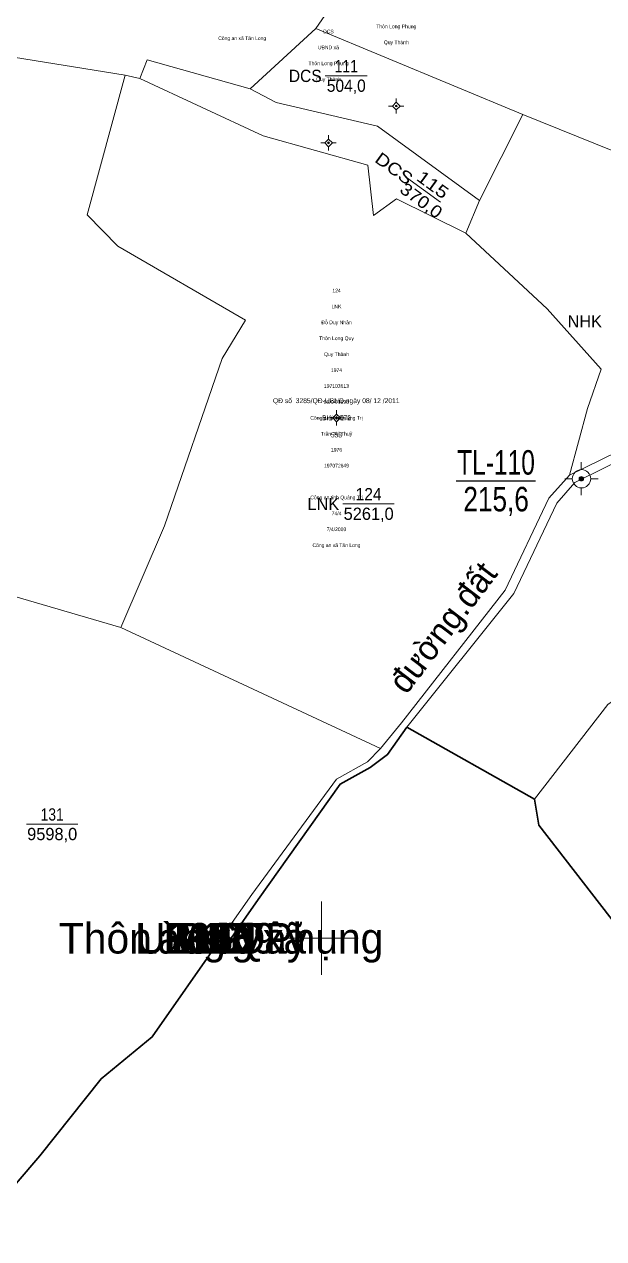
# Model space of a CAD drawing. Header units: metres. Extents: x 543779 to 545239, y 1834729 to 1836294.
# Drawn here: x 544151.4 to 544246.2, y 1834950.9 to 1835149.3 of the extents above; entities that cross this region are included whole.
import ezdxf
from ezdxf.enums import TextEntityAlignment as Align

# ---------------------------------------------------------------- set-up
doc = ezdxf.new("R2010")
doc.units = ezdxf.units.M
doc.header["$LTSCALE"] = 0.24
doc.linetypes.add('MEDIUM_DASHED', pattern=[4.5, 3, -1.5])
for name, color, linetype, lineweight in [('10', 7, 'Continuous', 13), ('11', 7, 'Continuous', 13), ('13', 7, 'Continuous', 13), ('23', 7, 'Continuous', 13), ('25', 7, 'MEDIUM_DASHED', 13), ('54', 7, 'Continuous', 35), ('63', 7, 'Continuous', 13), ('9', 7, 'Continuous', 13)]:
    doc.layers.add(name, color=color, linetype=linetype, lineweight=lineweight)
for name, color, linetype in [('15', 7, 'Continuous'), ('2', 7, 'Continuous'), ('28', 7, 'Continuous'), ('4', 7, 'Continuous')]:
    doc.layers.add(name, color=color, linetype=linetype)

msp = doc.modelspace()

# ---------------------------------------------------------------- hatches: boundary and pattern name
at = {"layer": '11'}
for points in [[(544212.391, 1835135.9314, 1), (544212.091, 1835135.9314, 1)], [(544201.3142, 1835129.9028, 1), (544201.0142, 1835129.9028, 1)], [(544202.6243, 1835084.9952, 1), (544202.3243, 1835084.9952, 1)]]:
    msp.add_hatch(color=256, dxfattribs=at).paths.add_polyline_path(points)
at = {"layer": '9'}
msp.add_hatch(color=256, dxfattribs=at).paths.add_polyline_path([(544242.8534, 1835075.0418, 1), (544242.1358, 1835075.0418, 1)])

# ---------------------------------------------------------------- linework, layer by layer
at = {"layer": '10'}
for p, q in [((544199.11, 1835148.57), (544232.39, 1835197.09)), ((544188.33, 1835138.72), (544199.11, 1835148.57)), ((544199.11, 1835148.57), (544232.94, 1835134.52)), ((544167.94, 1835140.95), (544170.32, 1835140.41)), ((544225.84, 1835120.49), (544232.94, 1835134.52)), ((544232.94, 1835134.52), (544308.39, 1835104.06)), ((544223.59, 1835115.18), (544225.84, 1835120.49)), ((544167.21, 1835050.77), (544209.64, 1835030.99)), ((544213.99, 1835034.49), (544234.82, 1835022.74))]:
    msp.add_line(p, q, dxfattribs=at)
for points in [[(544089.81, 1835156.71), (544147.97, 1835144.2), (544167.94, 1835140.95)], [(544170.32, 1835140.41), (544171.51, 1835143.47), (544188.33, 1835138.72)], [(544167.21, 1835050.77), (544174.33, 1835067.35), (544183.8, 1835094.67), (544187.61, 1835100.94), (544166.74, 1835113.02), (544161.72, 1835118.16), (544167.94, 1835140.95)], [(544170.32, 1835140.41), (544190.5, 1835131.04), (544207.61, 1835126.25), (544208.51, 1835118.05), (544212.28, 1835120.75), (544223.59, 1835115.18)], [(544188.33, 1835138.72), (544192.62, 1835136.52), (544209.19, 1835132.64), (544225.84, 1835120.49)], [(544240.55, 1835075.64), (544243.5, 1835086.55), (544245.74, 1835092.95), (544236.93, 1835102.8), (544223.59, 1835115.18)], [(544234.82, 1835022.74), (544246.83, 1835038.18), (544251.48, 1835041.37), (544251.56, 1835047.16), (544254.62, 1835052.94), (544258.37, 1835056.56), (544263.41, 1835058.25), (544267.03, 1835060.48), (544270, 1835066.36), (544274.04, 1835068.75), (544278.34, 1835065.65), (544284.02, 1835062.51), (544294.69, 1835062.55), (544300.2, 1835086.01), (544307.08, 1835101.81)], [(544093.9, 1835092.96), (544096.53, 1835099.98), (544111.02, 1835094.95), (544136.17, 1835088.77), (544128.94, 1835061.93), (544167.21, 1835050.77)], [(544234.82, 1835022.74), (544235.55, 1835018.48), (544258.77, 1834988.54), (544264.97, 1834983.33), (544287.74, 1834979.48), (544296.92, 1834994.55), (544307.26, 1835000.64), (544312.78, 1834997.4)]]:
    msp.add_lwpolyline(points, dxfattribs=at)
at = {"layer": '11'}
for p, q in [((544212.24, 1835137.18), (544212.24, 1835136.56)), ((544211.62, 1835135.93), (544210.99, 1835135.93)), ((544212.24, 1835135.31), (544212.24, 1835134.68)), ((544213.49, 1835135.93), (544212.87, 1835135.93)), ((544201.16, 1835131.15), (544201.16, 1835130.53)), ((544200.54, 1835129.9), (544199.91, 1835129.9)), ((544201.16, 1835129.28), (544201.16, 1835128.65)), ((544202.41, 1835129.9), (544201.79, 1835129.9)), ((544202.47, 1835086.25), (544202.47, 1835085.62)), ((544201.85, 1835085), (544201.22, 1835085)), ((544202.47, 1835084.37), (544202.47, 1835083.75)), ((544203.72, 1835085), (544203.1, 1835085))]:
    msp.add_line(p, q, dxfattribs=at)
for points in [[(544212.24, 1835136.56), (544211.62, 1835135.93), (544212.24, 1835135.31), (544212.87, 1835135.93)], [(544201.16, 1835130.53), (544200.54, 1835129.9), (544201.16, 1835129.28), (544201.79, 1835129.9)], [(544202.47, 1835085.62), (544201.85, 1835085), (544202.47, 1835084.37), (544203.1, 1835085)]]:
    msp.add_lwpolyline(points, close=True, dxfattribs=at)
for centre in [(544212.241, 1835135.9314), (544201.1642, 1835129.9028), (544202.4743, 1835084.9952)]:
    msp.add_circle(centre, 0.15, dxfattribs=at)
at = {"layer": '13'}
for p, q in [((544200.63, 1835140.85), (544207.48, 1835140.85)), ((544213.91, 1835124.24), (544219.45, 1835120.2)), ((544203.51, 1835070.93), (544211.92, 1835070.93)), ((544151.77, 1835018.62), (544160.18, 1835018.62))]:
    msp.add_line(p, q, dxfattribs=at)
at = {"layer": '23'}
msp.add_line((544240.55, 1835075.64), (544237.18, 1835071.9), dxfattribs=at)
for points in [[(544308.39, 1835104.06), (544306.6, 1835102.79), (544300.62, 1835100.73), (544287.99, 1835099.04), (544280.36, 1835099.17), (544274.62, 1835099.08), (544270.31, 1835098.36), (544266.46, 1835096.1), (544255.56, 1835083.95), (544251.11, 1835080.78), (544240.55, 1835075.64)], [(544307.08, 1835101.81), (544300.67, 1835099.74), (544287.92, 1835097.84), (544280.43, 1835097.99), (544274.69, 1835097.76), (544271.05, 1835097.18), (544267.21, 1835095.09), (544256.14, 1835082.86), (544251.25, 1835079.26), (544241.41, 1835074.45), (544238.5, 1835071.04), (544231.46, 1835056.28), (544213.99, 1835034.49)], [(544209.64, 1835030.99), (544213.09, 1835035.2), (544230.05, 1835056.84), (544237.18, 1835071.9)], [(544213.99, 1835034.49), (544210.82, 1835029.99), (544207.97, 1835027.86), (544203.09, 1835025.14), (544189.68, 1835006.35), (544185.24, 1835000)], [(544209.64, 1835030.99), (544207.53, 1835028.8), (544202.44, 1835026), (544188.61, 1835007.15), (544183.6, 1835000)], [(544183.6, 1835000), (544172.33, 1834983.91), (544164.01, 1834977.05), (544153.99, 1834964.43), (544142.31, 1834950.92)]]:
    msp.add_lwpolyline(points, dxfattribs=at)
at = {"layer": '25'}
msp.add_line((544183.6, 1835000), (544185.24, 1835000), dxfattribs=at)
at = {"layer": '54'}
for p, q in [((544213.99, 1835034.49), (544234.82, 1835022.74)), ((544183.6, 1835000), (544185.24, 1835000))]:
    msp.add_line(p, q, dxfattribs=at)
for points in [[(544213.99, 1835034.49), (544210.82, 1835029.99), (544207.97, 1835027.86), (544203.09, 1835025.14), (544189.68, 1835006.35), (544185.24, 1835000)], [(544264.97, 1834983.33), (544258.77, 1834988.54), (544235.55, 1835018.48), (544234.82, 1835022.74)], [(544183.6, 1835000), (544172.33, 1834983.91), (544164.01, 1834977.05), (544153.99, 1834964.43), (544142.31, 1834950.92)]]:
    msp.add_lwpolyline(points, dxfattribs=at)
at = {"layer": '63'}
for p, q in [((544200, 1834994), (544200, 1835006)), ((544194, 1835000), (544206, 1835000))]:
    msp.add_line(p, q, dxfattribs=at)
at = {"layer": '9'}
for p, q in [((544242.48, 1835077.74), (544242.48, 1835076.54)), ((544241.02, 1835075.06), (544239.82, 1835075.06)), ((544242.48, 1835073.54), (544242.48, 1835072.34)), ((544245.22, 1835075.06), (544244.02, 1835075.06))]:
    msp.add_line(p, q, dxfattribs=at)
at = {"layer": '9', "lineweight": 25}
for q in [(544231.78, 1835074.72), (544235.02, 1835074.72), (544235.02, 1835074.72)]:
    msp.add_line((544222.05, 1835074.72), q, dxfattribs=at)
at = {"layer": '9'}
for centre, radius in [((544242.52, 1835075.04), 1.5), ((544242.4946, 1835075.0418), 0.3588)]:
    msp.add_circle(centre, radius, dxfattribs=at)

# ---------------------------------------------------------------- texts
at = {"layer": '13'}
for s, height, width, p in [('111', 2, 0.85, (544204.065, 1835141.45)), ('QĐ số  3285/QĐ-UBND ngày 08/ 12 /2011', 0.8, 0.9, (544202.425, 1835087.4)), ('BI149572', 0.8, 0.9, (544202.47, 1835084.6)), ('553', 0.8, 0.85, (544202.455, 1835081.8)), ('124', 2, 0.95, (544207.715, 1835071.53)), ('131', 2, 0.85, (544155.985, 1835019.22))]:
    msp.add_text(s, height=height, dxfattribs=dict(at, width=width)).set_placement(p, align=Align.CENTER)
at = {"layer": '13', "width": 1.25}
msp.add_text('115', height=2, rotation=323.881, dxfattribs=at).set_placement((544217.6255, 1835122.2703), align=Align.CENTER)
at = {"layer": '15'}
for s, width, p in [('Thôn Long Phụng', 0.9, (544212.24, 1835148.63)), ('Công an xã Tân Long', 0.85, (544187.05, 1835146.7)), ('DCS', 0.85, (544201.155, 1835147.8)), ('Quy Thành', 0.9, (544212.24, 1835146.03)), ('UBND xã', 0.9, (544201.145, 1835145.2)), ('Thôn Long Phụng', 0.9, (544201.16, 1835142.6)), ('Quy Thành', 0.9, (544201.16, 1835140)), ('124', 0.85, (544202.475, 1835105.49)), ('Đỗ Duy Nhân', 0.95, (544202.475, 1835100.29)), ('Thôn Long Quy', 0.9, (544202.47, 1835097.69)), ('Quy Thành', 0.9, (544202.47, 1835095.09)), ('1974', 0.85, (544202.465, 1835092.49)), ('197103613', 0.85, (544202.455, 1835089.89)), ('20/04/1998', 0.9, (544202.45, 1835087.29)), ('Công an tỉnh Quảng Trị', 0.9, (544202.465, 1835084.69)), ('Trần Thị Thuỷ', 0.9, (544202.465, 1835082.09)), ('1976', 0.85, (544202.47, 1835079.49)), ('197072649', 0.85, (544202.47, 1835076.89)), ('Công an tỉnh Quảng Trị', 0.9, (544202.465, 1835071.69)), ('74/4', 0.9, (544202.475, 1835069.09)), ('7/4/2003', 0.9, (544202.455, 1835066.49)), ('Công an xã Tân Long', 0.85, (544202.46, 1835063.89))]:
    msp.add_text(s, height=0.6, dxfattribs=dict(at, width=width)).set_placement(p, align=Align.CENTER)
msp.add_text('LNK', height=0.6, dxfattribs=at).set_placement((544202.465, 1835102.89), align=Align.CENTER)
at = {"layer": '2', "width": 0.95}
msp.add_text('DCS', height=2, dxfattribs=at).set_placement((544200.04, 1835139.85), align=Align.RIGHT)
at = {"layer": '2', "width": 1.2}
msp.add_text('DCS', height=2, rotation=323.881, dxfattribs=at).set_placement((544214.0311, 1835122.9165), align=Align.RIGHT)
at = {"layer": '2'}
for s, p in [('NHK', (544245.88, 1835099.76)), ('LNK', (544202.91, 1835069.93))]:
    msp.add_text(s, height=2, dxfattribs=at).set_placement(p, align=Align.RIGHT)
for s, p in [('Thôn Long Phụng', (544183.6, 1834997.5)), ('Thôn Long Phụng', (544183.6, 1834997.5)), ('Làng Vây', (544183.61, 1834997.5)), ('UBND xã', (544183.6, 1834997.5)), ('UBQ', (544183.61, 1834997.5)), ('DGT', (544183.6, 1834997.5))]:
    msp.add_text(s, height=4.99, dxfattribs=at).set_placement(p, align=Align.CENTER)
for s, width, p in [('19459', 0.95, (544183.6, 1834997.5)), ('616', 0.95, (544183.6, 1834997.5)), ('118', 0.95, (544183.61, 1834997.5)), ('12', 0.9, (544183.61, 1834997.5)), ('0', 0.9, (544183.6, 1834997.5)), ('0', 0.9, (544183.6, 1834997.5)), ('0', 0.9, (544183.6, 1834997.5)), ('0', 0.9, (544183.6, 1834997.5)), ('0', 0.9, (544183.6, 1834997.5)), ('0', 0.9, (544183.6, 1834997.5))]:
    msp.add_text(s, height=4.99, dxfattribs=dict(at, width=width)).set_placement(p, align=Align.CENTER)
at = {"layer": '28'}
msp.add_text('đường.đất', height=4, rotation=52.746, dxfattribs=at).set_placement((544221.4207, 1835049.5693), align=Align.CENTER)
at = {"layer": '4', "width": 0.95}
msp.add_text('504,0', height=2, dxfattribs=at).set_placement((544204.065, 1835138.25), align=Align.CENTER)
at = {"layer": '4', "width": 1.15}
msp.add_text('370,0', height=2, rotation=323.881, dxfattribs=at).set_placement((544215.7355, 1835119.6881), align=Align.CENTER)
at = {"layer": '4'}
for s, p in [('5261,0', (544207.725, 1835068.33)), ('9598,0', (544155.985, 1835016.02))]:
    msp.add_text(s, height=2, dxfattribs=at).set_placement(p, align=Align.CENTER)
at = {"layer": '9'}
for s, height, width, p in [('TL-110', 3.999, 0.75, (544228.545, 1835075.72)), ('215,6', 4, 0.8, (544228.56, 1835069.72))]:
    msp.add_text(s, height=height, dxfattribs=dict(at, width=width)).set_placement(p, align=Align.CENTER)

doc.saveas('drawing.dxf')
